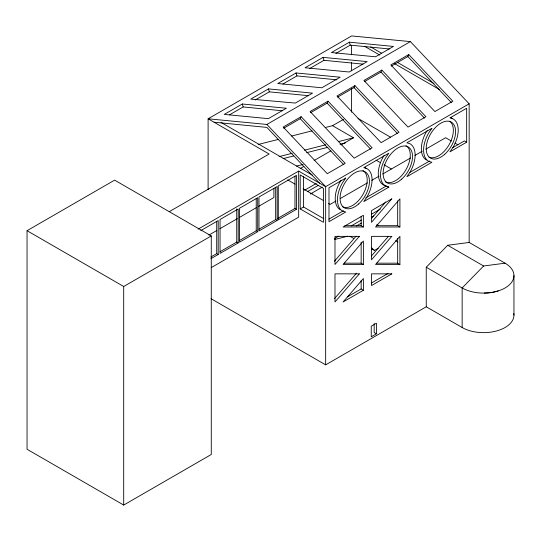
<?xml version="1.0" encoding="UTF-8"?>
<svg xmlns="http://www.w3.org/2000/svg" width="541" height="541" viewBox="0 0 541 541"><rect width="100%" height="100%" fill="white"/><g stroke="black" fill="none" stroke-linecap="round" stroke-linejoin="round"><path stroke-width="0.81" d="M283.727 128.21L300.235 118.682L301.134 116.694L345.212 163.348L327.278 173.702L283.2 127.047L301.134 116.694M310.635 112.67L327.143 103.142L328.042 101.16L372.12 147.808L354.186 158.168L310.108 111.514L328.042 101.16M337.543 97.137L354.044 87.608L354.95 85.627L399.028 132.274L381.094 142.635L337.016 95.98L354.95 85.627M364.451 81.603L380.952 72.075L381.858 70.087L425.936 116.741L408.002 127.094L363.924 80.447L381.858 70.087M391.359 66.07L407.86 56.541L408.766 54.553L452.844 101.208L434.91 111.561L390.832 64.913L408.766 54.553M341.188 180.139L340.275 181.478A24.473 14.134 -60 0 0 340.275 209.739M384.266 155.274L383.346 156.613A24.473 14.134 -60 0 0 383.346 184.873L385.753 185.617M427.336 130.401L426.423 131.74A24.473 14.134 -60 0 0 426.423 160.008M334.406 261.262L355.985 236.343M371.457 218.476L385.713 202.016M334.406 298.747L356.539 273.191M371.457 255.961L388.458 236.329M426.254 267.234L447.705 245.269L469.162 242.456L505.064 263.183A30.343 17.515 0 0 1 505.064 287.961A30.343 17.515 0 0 1 462.149 287.961L426.254 267.234L426.254 306.788L325.655 364.864L211.031 298.686M505.064 263.183L483.607 265.996L462.149 287.961L462.149 327.515A30.343 17.515 0 0 0 496.428 331.004A30.343 17.515 0 0 0 513.835 313.604M242.307 104L224.272 114.408L268.35 118.655L286.385 108.247L242.307 104L243.186 106.935L282.294 110.77M268.458 88.9L250.787 99.104L295.332 103.074L312.536 93.147L268.458 88.9L269.33 91.842L308.444 95.676M296.062 72.961L277.756 83.53L321.834 87.777L340.14 77.207L296.062 72.961L296.941 75.902L336.881 79.818M323.085 57.36L305.07 67.76L349.148 72.007L367.163 61.606L323.085 57.36L323.964 60.301L363.072 64.136M349.371 42.184L331.43 52.545L375.515 56.785L393.449 46.431L349.371 42.184L350.25 45.126L389.358 48.961M27.05 230.696L114.624 180.139L211.274 235.937L211.274 454.501L123.7 505.064L27.05 449.26L27.05 230.696L123.7 286.5L211.274 235.937M229.479 114.854L243.186 106.935M255.196 100.004L269.33 91.842M282.855 84.031L296.941 75.902M309.553 68.619L323.964 60.301M335.9 53.41L350.25 45.126M208.109 189.735L208.109 118.79L266.882 124.45L410.389 41.603L469.162 103.804L469.162 242.456M169.279 211.659L269.12 154.016L208.109 118.79L351.616 35.936L410.389 41.603M325.175 127.548L332.532 125.688L343.508 119.351M300.201 168.555L303.859 166.445M314.111 160.528L330.943 150.804M341.195 144.893L353.496 137.786L332.532 125.688M198.101 229.141L298.673 171.078L325.655 186.659L469.162 103.804M200.765 230.622L218.199 220.552L218.199 254.486L210.936 258.686M208.84 235.098L216.88 230.459M219.802 228.769L237.343 218.645M239.541 217.374L256.353 207.67M258.544 206.405L273.895 197.539L273.895 188.336M304.603 190.216L316.262 183.487M307.518 191.575L318.446 185.265M322.159 187.179L310.453 193.942L312.089 193.462M210.902 256.989L216.711 253.628L218.199 254.486M220.025 251.721L236.735 242.07L238.223 242.929L238.223 208.995L220.059 219.477L220.059 253.418L238.223 242.929M239.521 240.468L256.231 230.818L257.719 231.676L257.719 197.736L239.555 208.224L239.555 242.165L257.719 231.676M258.956 229.242L275.667 219.592L277.154 220.451L277.154 186.517L258.99 197.005L258.99 230.939L277.154 220.451M277.533 218.517L294.973 208.447L296.454 209.306L296.454 175.372L278.29 185.861L278.29 219.795L296.454 209.306M300.208 208.914L323.41 222.317L323.41 188.376L300.208 174.98L300.208 208.914L303.535 206.993L323.843 218.713M211.22 267.619L298.673 217.13L298.673 171.078M335.975 201.022L330.125 204.397L328.664 203.551M340.363 198.486L367.407 182.872M371.795 180.342L379.106 176.116M382.757 174.006L410.538 157.972M414.927 155.436L422.237 151.216M425.889 149.106L445.628 137.712L451.41 141.052M328.928 219.132L343.474 210.733M365.831 197.823L386.551 185.861M409.618 172.545L429.628 160.995M452.79 147.619L464.428 140.903L466.667 142.195L466.667 108.254L449.936 117.918L453.142 118.905A24.473 14.134 -60 0 1 453.142 147.166L449.936 151.852L466.667 142.195M388.79 187.159L363.789 201.59L366.994 196.904A24.473 14.134 -60 0 0 366.994 168.643L363.789 167.656L388.79 153.218L385.591 157.904A24.473 14.134 -60 0 0 385.591 186.165L388.79 187.159L387.674 186.51M351.231 225.908L361.429 220.018M371.626 214.135L380.364 209.083M334.473 238.622L338.842 236.099M356.33 226.01L361.429 223.061M371.626 217.171L373.811 215.913M371.566 248.765L374.453 250.429L378.112 248.319M347.383 296.901L361.151 288.948L363.39 290.247L363.39 278.527L343.102 301.959L363.39 290.247M371.437 283.011L388.107 273.388M376.408 333.811L371.248 336.793L371.248 326.196L376.408 323.214L376.408 333.811L374.169 332.519L374.169 323.545M258.131 144.501L278.568 139.335M291.653 136.021L312.089 130.854M279.088 156.606L292.174 153.292M304.434 150.195L325.696 144.819M338.774 141.512L353.496 137.786M283.065 158.641L293.648 155.964M306.673 152.67L327.839 147.314M340.052 144.231L345.685 142.804M296.556 166.087L303.095 164.43M334.69 239.494L347.768 236.187M344.915 225.692L361.151 225.692L363.39 226.99L363.39 215.277L343.102 226.99L363.39 226.99M376.678 225.692L397.669 225.692L399.914 226.99L399.914 198.878L375.562 226.99L399.914 226.99M344.103 263.176L361.151 263.176L363.39 264.475L363.39 241.043L343.102 264.475L363.39 264.475M376.678 263.183L397.669 263.183L399.914 264.475L399.914 236.363L375.562 264.475L399.914 264.475M214.04 122.212L266.882 127.399L319.535 183.122M370.639 46.925L381.554 53.221M397.561 62.465L433.943 83.47M364.512 46.262L379.789 55.081M394.342 63.486L439.448 89.529M455.028 143.135L457.923 144.805M358.061 118.459L390.588 137.238M376.13 160.197L380.472 162.699M384.083 164.789L391.312 168.961M447.705 245.269L483.607 265.996M221.005 122.388L312.684 175.318M395.667 240.711L397.851 241.969M287.724 179.916L295.034 184.136M303.075 188.782L323.545 200.596M349.878 236.241L353.496 238.331M426.254 306.788L462.149 327.515M376.834 224.576L378.064 225.678M371.376 247.677L374.453 250.429M407.86 56.541L451.363 102.574M380.952 72.075L424.455 118.114M354.044 87.608L397.547 133.647M327.143 103.142L370.639 149.181M300.235 118.682L343.731 164.714M266.882 124.45L325.655 186.659L325.655 364.864M513.95 275.572L513.95 315.126M397.669 200.887L397.669 225.692M397.669 238.371L397.669 263.183M361.151 216.488L361.151 225.692M361.151 242.26L361.151 263.176M361.151 280.583L361.151 288.948M351.555 45.532L351.555 54.81M351.555 62.404L351.555 70.837M351.555 88.555L351.555 112.17M303.535 176.366L303.535 206.993M294.973 176.17L294.973 208.447M275.667 187.314L275.667 219.592M256.231 198.533L256.231 230.818M236.735 208.961L236.735 242.07M216.711 221.35L216.711 253.628M123.7 286.5L123.7 505.064M362.903 170.55A20.781 11.997 -60 0 1 363.234 193.955A20.781 11.997 -60 0 1 342.818 206.899M405.98 145.678A20.781 11.997 -60 0 1 405.98 169.678A20.781 11.997 -60 0 1 385.192 181.675M364.749 167.352A24.473 14.134 -60 0 1 365.959 168.204M449.706 121.238A20.781 11.997 -60 0 1 449.05 144.805A20.781 11.997 -60 0 1 428.966 157.161M450.896 117.613A24.473 14.134 -60 0 1 452.107 118.465M498.22 290.869A27.828 16.068 0 0 1 484.303 293.019M345.719 178.084L342.514 182.777A24.473 14.134 -60 0 0 342.514 211.037L345.719 212.025L328.989 221.682L328.989 187.747L345.719 178.084M431.867 128.352L428.661 133.039A24.473 14.134 -60 0 0 428.661 161.299L431.867 162.286L406.859 176.724L410.064 172.038A24.473 14.134 -60 0 0 410.064 143.778L406.859 142.783L431.867 128.352M359.332 236.363L334.987 264.475L334.987 236.363L359.332 236.363M391.792 198.878L371.505 222.304L371.505 210.591L391.792 198.878M359.332 273.847L334.987 301.959L334.987 273.847L359.332 273.847M391.792 236.363L371.505 259.788L371.505 236.363L391.792 236.363M391.792 273.847L371.505 285.56L371.505 273.847L391.792 273.847M401.632 179.166A20.781 11.997 -60 0 0 408.218 146.969A20.781 11.997 -60 0 0 383.63 168.772A20.781 11.997 -60 0 0 401.632 179.166M358.555 204.031A20.781 11.997 -60 0 0 365.141 171.842A20.781 11.997 -60 0 0 340.56 193.644A20.781 11.997 -60 0 0 358.555 204.031M444.702 154.3A20.781 11.997 -60 0 0 451.295 122.104A20.781 11.997 -60 0 0 426.707 143.906A20.781 11.997 -60 0 0 444.702 154.3"/></g></svg>
